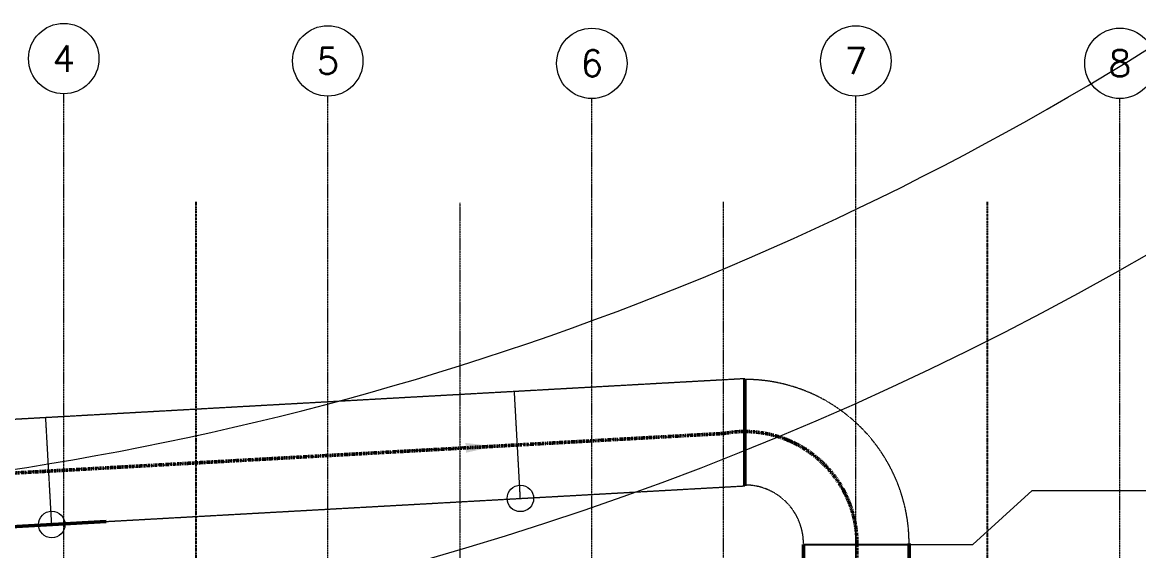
# Model space of a CAD drawing. Header units: inches. Extents: x 86328 to 235202, y 68629 to 184293.
# Drawn here: x 158795 to 177821, y 140280 to 149289 of the extents above; entities that cross this region are included whole.
import ezdxf
from ezdxf.enums import TextEntityAlignment as Align

# ---------------------------------------------------------------- set-up
doc = ezdxf.new("R2010")
doc.units = ezdxf.units.IN
doc.header["$MEASUREMENT"] = 0
for name, pattern in [('CENTER', [2, 1.25, -0.25, 0.25, -0.25]), ('HIDDEN', [0.375, 0.25, -0.125]), ('PHANTOM2', [1.25, 0.625, -0.125, 0.125, -0.125, 0.125, -0.125])]:
    doc.linetypes.add(name, pattern=pattern)
for name, color, linetype, lineweight in [('.5', 8, 'Continuous', 0), ('DIM', 251, 'Continuous', 0), ('grid nos', 253, 'Continuous', 0), ('hid', 8, 'HIDDEN', 0)]:
    doc.layers.add(name, color=color, linetype=linetype, lineweight=lineweight)
for name, color, linetype in [('GRID_TXT45', 4, 'Continuous'), ('pipes', 2, 'Continuous'), ('steel tee', 3, 'Continuous')]:
    doc.layers.add(name, color=color, linetype=linetype)
doc.styles.add('SIMPLEX', font='simplex.shx')
doc.styles.get("Standard").update_dxf_attribs({"font": 'arial.ttf'})
doc.linetypes.add('FENCE_LINE', pattern='A,0.5,-0.1,["X",Standard,S=0.1,R=0,X=-0.02,Y=-0.05],-0.1', length=0.7)

# ---------------------------------------------------------------- blocks, each defined once
blk = doc.blocks.new('GRID_SYM')
at = {"color": 2}
blk.add_circle((0, 6), 6, dxfattribs=at)
at = {"layer": 'GRID_TXT45', "color": 4, "style": 'SIMPLEX'}
blk.add_attdef('GRD_TXT', text='', height=4.5, dxfattribs=at).set_placement((0, 6), align=Align.MIDDLE_CENTER)

msp = doc.modelspace()

# ---------------------------------------------------------------- linework, layer by layer
at = {"layer": '.5', "color": 8, "linetype": 'CENTER', "ltscale": 10}
for p, q in [((159501, 116744), (159501, 148071)), ((164001, 116744), (164001, 148031)), ((173001, 116744), (173001, 148030)), ((168501, 116744), (168501, 147989)), ((177501, 116744), (177501, 147990)), ((166251, 146210), (166251, 122881)), ((170741, 146226), (170741, 122881))]:
    msp.add_line(p, q, dxfattribs=at)
at = {"color": 8, "linetype": 'PHANTOM2', "ltscale": 20}
for p, q in [((161751, 146226), (161751, 122881)), ((175241, 146226), (175241, 122881))]:
    msp.add_line(p, q, dxfattribs=at)
at = {"layer": 'DIM', "color": 8, "linetype": 'HIDDEN', "ltscale": 10}
for p, q in [((171108, 143212), (168112, 143045)), ((168112, 143045), (160124, 142600)), ((167283, 141172), (167182, 142993)), ((160124, 142600), (152137, 142154)), ((159296, 140726), (159194, 142548)), ((168213, 141223), (171108, 141385)), ((160226, 140778), (168213, 141223)), ((160226, 140778), (152238, 140332))]:
    msp.add_line(p, q, dxfattribs=at)
at = {"layer": 'DIM', "color": 8, "lineweight": 50}
for p, q in [((171108, 143212), (171108, 141388)), ((171108, 143200), (171108, 141400)), ((160226, 140778), (152238, 140332)), ((172108, 139129), (172108, 140388)), ((173908, 139128), (173908, 140400)), ((173908, 139128), (173908, 140388))]:
    msp.add_line(p, q, dxfattribs=at)
at = {"layer": 'DIM', "color": 8}
for p, q in [((171108, 142320), (171108, 143212)), ((171108, 142320), (171108, 143212)), ((171108, 142320), (171108, 142312)), ((171108, 142320), (171108, 142312)), ((171108, 142312), (171108, 142305)), ((171108, 142312), (171108, 142305)), ((171108, 142299), (171108, 142305)), ((171108, 142299), (171108, 142305)), ((171108, 142299), (171108, 142298)), ((171108, 142299), (171108, 142298)), ((171108, 141385), (171108, 142298)), ((171108, 141385), (171108, 142298))]:
    msp.add_line(p, q, dxfattribs=at)
at = {"layer": 'DIM', "color": 8, "linetype": 'PHANTOM2', "lineweight": 50, "ltscale": 20}
for p, q in [((170755, 142279), (145139, 140850)), ((173020, 140400), (173020, 135874))]:
    msp.add_line(p, q, dxfattribs=at)
at = {"layer": 'DIM', "color": 8, "linetype": 'Continuous'}
for p, q in [((174997, 140388), (176006, 141308)), ((176006, 141308), (188044, 141308)), ((173908, 140388), (174997, 140388))]:
    msp.add_line(p, q, dxfattribs=at)
for centre in [(167283, 141172), (159296, 140726)]:
    msp.add_circle(centre, 226, dxfattribs=at)
msp.add_arc((150908, 192188), 51111, 236.5614, 351.1141, dxfattribs=at)
at = {"layer": 'DIM', "color": 8, "linetype": 'FENCE_LINE', "ltscale": 25}
msp.add_arc((150908, 192188), 54111, 255.1469, 351.1141, dxfattribs=at)
at = {"layer": 'DIM', "color": 8, "linetype": 'HIDDEN', "ltscale": 10}
for radius in [2800, 1000]:
    msp.add_arc((171108, 140400), radius, 0, 90, dxfattribs=at)
at = {"layer": 'DIM', "color": 8, "linetype": 'PHANTOM2', "lineweight": 50, "ltscale": 20}
msp.add_arc((171108, 140400), 1912, 0, 100.6266, dxfattribs=at)
at = {"layer": 'hid', "color": 8, "linetype": 'Continuous'}
msp.add_lwpolyline([(166352, 142034), (165737, 141999), (165348, 141978)], dxfattribs=at)
msp.add_solid([(166347, 142117), (166851, 142061), (166356, 141950)], dxfattribs=at)
at = {"layer": 'pipes', "color": 8, "ltscale": 2000}
msp.add_line((172108, 139128), (172108, 140388), dxfattribs=at)
at = {"layer": 'steel tee', "color": 8}
msp.add_line((172108, 140388), (173913, 140388), dxfattribs=at)

# ---------------------------------------------------------------- block references
at = {"layer": 'grid nos'}
ref = msp.add_blockref('GRID_SYM', (159501, 149271), dxfattribs=dict(at, xscale=100, yscale=100, zscale=100, rotation=180))
ref.add_attrib('GRD_TXT', '4', dxfattribs={"layer": 'GRID_TXT45', "color": 4, "height": 450, "rotation": 360, "style": 'SIMPLEX'}).set_placement((159501, 148671), align=Align.MIDDLE_CENTER)
ref = msp.add_blockref('GRID_SYM', (164001, 149231), dxfattribs=dict(at, xscale=100, yscale=100, zscale=100, rotation=180))
ref.add_attrib('GRD_TXT', '5', dxfattribs={"layer": 'GRID_TXT45', "color": 4, "height": 450, "rotation": 360, "style": 'SIMPLEX'}).set_placement((164001, 148631), align=Align.MIDDLE_CENTER)
ref = msp.add_blockref('GRID_SYM', (168501, 149189), dxfattribs=dict(at, xscale=100, yscale=100, zscale=100, rotation=180))
ref.add_attrib('GRD_TXT', '6', dxfattribs={"layer": 'GRID_TXT45', "color": 4, "height": 450, "rotation": 360, "style": 'SIMPLEX'}).set_placement((168501, 148589), align=Align.MIDDLE_CENTER)
ref = msp.add_blockref('GRID_SYM', (173001, 149230), dxfattribs=dict(at, xscale=100, yscale=100, zscale=100, rotation=180))
ref.add_attrib('GRD_TXT', '7', dxfattribs={"layer": 'GRID_TXT45', "color": 4, "height": 450, "rotation": 360, "style": 'SIMPLEX'}).set_placement((173001, 148630), align=Align.MIDDLE_CENTER)
ref = msp.add_blockref('GRID_SYM', (177501, 149190), dxfattribs=dict(at, xscale=100, yscale=100, zscale=100, rotation=180))
ref.add_attrib('GRD_TXT', '8', dxfattribs={"layer": 'GRID_TXT45', "color": 4, "height": 450, "rotation": 360, "style": 'SIMPLEX'}).set_placement((177501, 148590), align=Align.MIDDLE_CENTER)

doc.saveas('drawing.dxf')
